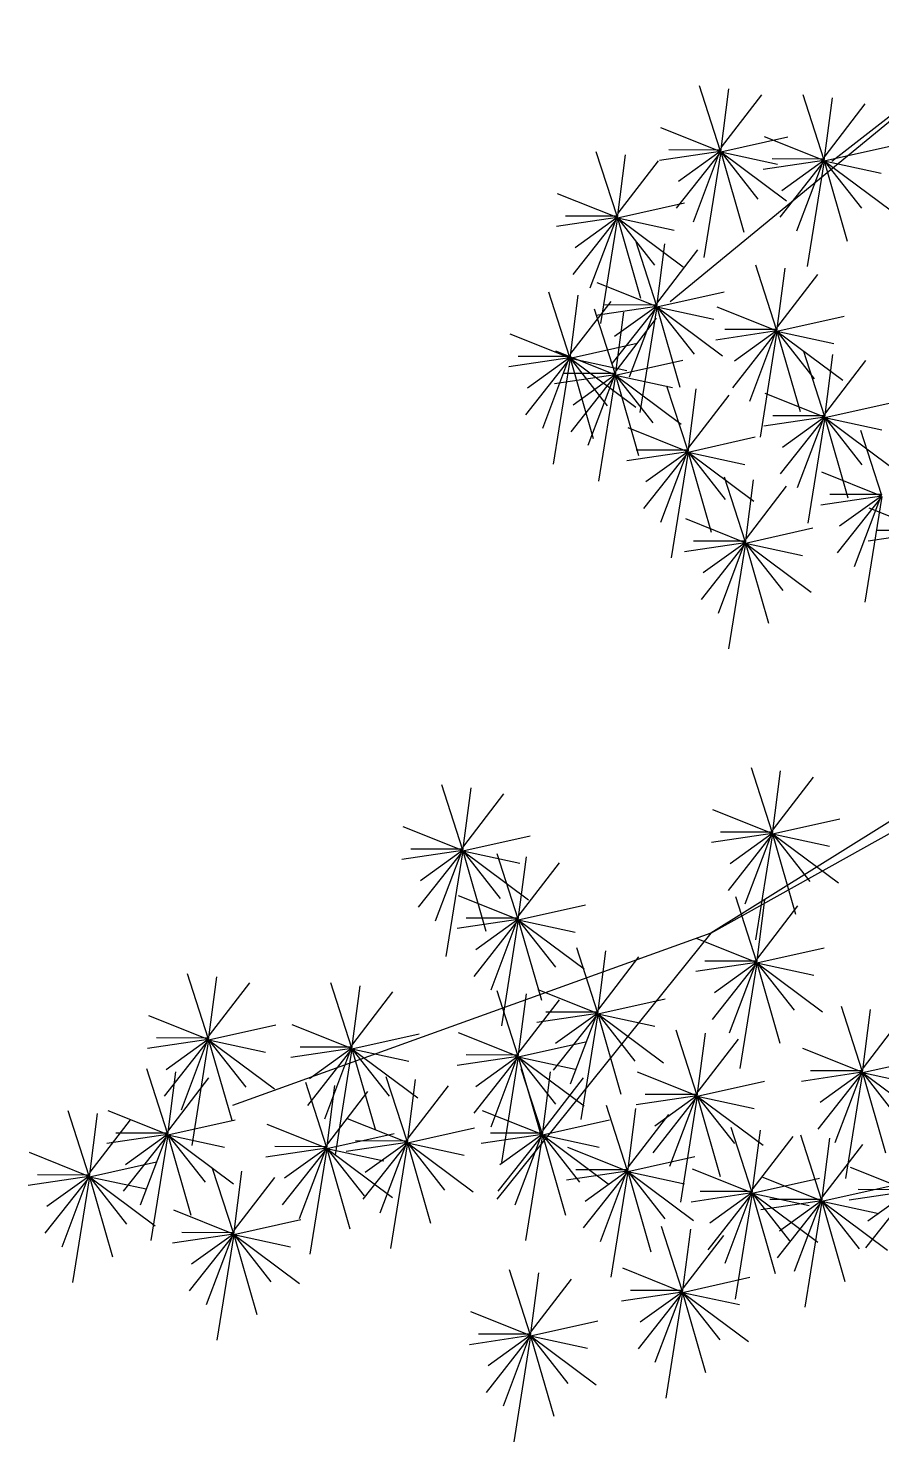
# Model space of a CAD drawing. Header units: millimetres. Extents: x 454 to 24074, y 929 to 15016.
# Drawn here: x 10772 to 11262, y 13710 to 14522 of the extents above; entities that cross this region are included whole.
import ezdxf

# ---------------------------------------------------------------- set-up
doc = ezdxf.new("R2010")
doc.units = ezdxf.units.MM
doc.layers.add('cadblocksdwg.com', color=255, linetype='Continuous')

# ---------------------------------------------------------------- blocks, each defined once
blk = doc.blocks.new('tree side_01')
at = {"color": 0}
for p, q in [((-0.2754, 6.6126), (-0.6499, 6.3047)), ((-0.2754, 6.6126), (-0.4678, 6.4628)), ((-0.5933, 6.4755), (-0.6166, 6.5478)), ((-0.5929, 6.4736), (-0.5838, 6.5446)), ((-0.5919, 6.4788), (-0.5467, 6.5376)), ((-0.4768, 6.4653), (-0.5001, 6.5376)), ((-0.4764, 6.4634), (-0.4672, 6.5344)), ((-0.4753, 6.4686), (-0.4302, 6.5274)), ((-0.5933, 6.474), (-0.6602, 6.5007)), ((-0.5929, 6.4736), (-0.5173, 6.4905)), ((-0.4768, 6.4638), (-0.5436, 6.4905)), ((-0.7095, 6.4011), (-0.7328, 6.4734)), ((-0.5933, 6.474), (-0.6616, 6.4638)), ((-0.5933, 6.4755), (-0.6514, 6.4756)), ((-0.5929, 6.4736), (-0.643, 6.4101)), ((-0.5933, 6.474), (-0.6405, 6.44)), ((-0.5933, 6.4755), (-0.6239, 6.3945)), ((-0.5929, 6.4736), (-0.6119, 6.3546)), ((-0.5929, 6.4736), (-0.5189, 6.4185)), ((-0.5929, 6.4736), (-0.5669, 6.3833)), ((-0.5929, 6.4736), (-0.5289, 6.4598)), ((-0.5929, 6.4736), (-0.551, 6.4202)), ((-0.4764, 6.4634), (-0.4007, 6.4804)), ((-0.7091, 6.3992), (-0.7, 6.4702)), ((-0.7081, 6.4044), (-0.6629, 6.4633)), ((-0.4768, 6.4638), (-0.5451, 6.4536)), ((-0.4768, 6.4653), (-0.5348, 6.4655)), ((-0.4764, 6.4634), (-0.5265, 6.3999)), ((-0.4768, 6.4638), (-0.524, 6.4298)), ((-0.4768, 6.4653), (-0.5074, 6.3843)), ((-0.4764, 6.4634), (-0.4954, 6.3444)), ((-0.4764, 6.4634), (-0.4023, 6.4083)), ((-0.4764, 6.4634), (-0.4124, 6.4496)), ((-0.4764, 6.4634), (-0.4345, 6.41)), ((-0.4764, 6.4634), (-0.4504, 6.3731)), ((-0.7095, 6.3996), (-0.7764, 6.4263)), ((-0.7091, 6.3992), (-0.6335, 6.4162)), ((-0.7095, 6.3996), (-0.7778, 6.3894)), ((-0.7095, 6.4011), (-0.7676, 6.4013)), ((-0.7091, 6.3992), (-0.7592, 6.3357)), ((-0.7095, 6.3996), (-0.7567, 6.3656)), ((-0.7095, 6.4011), (-0.7401, 6.3201)), ((-0.7091, 6.3992), (-0.7281, 6.2802)), ((-0.7091, 6.3992), (-0.6351, 6.3441)), ((-0.7091, 6.3992), (-0.6451, 6.3854)), ((-0.7091, 6.3992), (-0.6831, 6.3089)), ((-0.7091, 6.3992), (-0.6672, 6.3459)), ((-0.6651, 6.3011), (-0.6884, 6.3734)), ((-0.6647, 6.2992), (-0.6556, 6.3702)), ((-0.6637, 6.3044), (-0.6185, 6.3632)), ((-0.53, 6.2736), (-0.5533, 6.3459)), ((-0.5296, 6.2716), (-0.5204, 6.3426)), ((-0.5286, 6.2769), (-0.4834, 6.3357)), ((-0.7628, 6.2432), (-0.7861, 6.3155)), ((-0.6651, 6.2996), (-0.732, 6.3263)), ((-0.6647, 6.2992), (-0.5891, 6.3161)), ((-0.7624, 6.2412), (-0.7533, 6.3123)), ((-0.7614, 6.2465), (-0.7162, 6.3053)), ((-0.6651, 6.2996), (-0.7334, 6.2894)), ((-0.6651, 6.3011), (-0.7232, 6.3012)), ((-0.6647, 6.2992), (-0.7148, 6.2357)), ((-0.6651, 6.2996), (-0.7123, 6.2656)), ((-0.6651, 6.3011), (-0.6957, 6.2201)), ((-0.6647, 6.2992), (-0.6837, 6.1802)), ((-0.6647, 6.2992), (-0.5907, 6.2441)), ((-0.6647, 6.2992), (-0.6387, 6.2089)), ((-0.6647, 6.2992), (-0.6007, 6.2854)), ((-0.6647, 6.2992), (-0.6228, 6.2458)), ((-0.53, 6.272), (-0.5969, 6.2988)), ((-0.7116, 6.2241), (-0.7349, 6.2964)), ((-0.7112, 6.2221), (-0.702, 6.2932)), ((-0.7101, 6.2274), (-0.665, 6.2862)), ((-0.5296, 6.2716), (-0.4539, 6.2886)), ((-0.7628, 6.2416), (-0.8297, 6.2684)), ((-0.53, 6.272), (-0.5983, 6.2618)), ((-0.53, 6.2736), (-0.5881, 6.2737)), ((-0.5296, 6.2716), (-0.5797, 6.2081)), ((-0.53, 6.272), (-0.5772, 6.2381)), ((-0.53, 6.2736), (-0.5606, 6.1925)), ((-0.5296, 6.2716), (-0.5486, 6.1526)), ((-0.5296, 6.2716), (-0.4556, 6.2165)), ((-0.5296, 6.2716), (-0.5036, 6.1814)), ((-0.5296, 6.2716), (-0.4656, 6.2578)), ((-0.5296, 6.2716), (-0.4877, 6.2183)), ((-0.7624, 6.2412), (-0.6868, 6.2582)), ((-0.7628, 6.2416), (-0.8311, 6.2315)), ((-0.7628, 6.2432), (-0.8209, 6.2433)), ((-0.7624, 6.2412), (-0.8125, 6.1777)), ((-0.7628, 6.2416), (-0.8101, 6.2077)), ((-0.7628, 6.2432), (-0.7935, 6.1621)), ((-0.7624, 6.2412), (-0.7814, 6.1222)), ((-0.7116, 6.2225), (-0.7784, 6.2493)), ((-0.7624, 6.2412), (-0.7365, 6.151)), ((-0.7624, 6.2412), (-0.6884, 6.1861)), ((-0.7624, 6.2412), (-0.6984, 6.2274)), ((-0.7624, 6.2412), (-0.7205, 6.1879)), ((-0.7112, 6.2221), (-0.6355, 6.2391)), ((-0.4761, 6.1765), (-0.4995, 6.2488)), ((-0.4757, 6.1746), (-0.4666, 6.2456)), ((-0.4747, 6.1798), (-0.4295, 6.2386)), ((-0.7116, 6.2225), (-0.7799, 6.2124)), ((-0.7116, 6.2241), (-0.7696, 6.2242)), ((-0.7112, 6.2221), (-0.7613, 6.1586)), ((-0.7116, 6.2225), (-0.7588, 6.1886)), ((-0.7116, 6.2241), (-0.7422, 6.143)), ((-0.7112, 6.2221), (-0.7302, 6.1031)), ((-0.7112, 6.2221), (-0.6852, 6.1319)), ((-0.7112, 6.2221), (-0.6372, 6.167)), ((-0.7112, 6.2221), (-0.6472, 6.2084)), ((-0.7112, 6.2221), (-0.6693, 6.1688)), ((-0.63, 6.1377), (-0.6533, 6.21)), ((-0.6296, 6.1357), (-0.6205, 6.2068)), ((-0.6286, 6.141), (-0.5834, 6.1998)), ((-0.4761, 6.1749), (-0.543, 6.2017)), ((-0.4757, 6.1746), (-0.4001, 6.1915)), ((-0.4761, 6.1749), (-0.5444, 6.1648)), ((-0.4761, 6.1765), (-0.5342, 6.1766)), ((-0.4757, 6.1746), (-0.5258, 6.1111)), ((-0.4761, 6.1749), (-0.5234, 6.141)), ((-0.4761, 6.1765), (-0.5068, 6.0955)), ((-0.4757, 6.1746), (-0.4948, 6.0556)), ((-0.4757, 6.1746), (-0.4017, 6.1195)), ((-0.4757, 6.1746), (-0.4498, 6.0843)), ((-0.4757, 6.1746), (-0.4339, 6.1212)), ((-0.4757, 6.1746), (-0.4117, 6.1608)), ((-0.63, 6.1361), (-0.6969, 6.1629)), ((-0.412, 6.0878), (-0.4353, 6.1601)), ((-0.6296, 6.1357), (-0.554, 6.1527)), ((-0.63, 6.1361), (-0.6983, 6.126)), ((-0.63, 6.1377), (-0.6881, 6.1378)), ((-0.6296, 6.1357), (-0.6797, 6.0722)), ((-0.63, 6.1361), (-0.6772, 6.1022)), ((-0.63, 6.1377), (-0.6606, 6.0566)), ((-0.6296, 6.1357), (-0.6486, 6.0167)), ((-0.6296, 6.1357), (-0.5556, 6.0806)), ((-0.6296, 6.1357), (-0.5656, 6.1219)), ((-0.6296, 6.1357), (-0.5877, 6.0824)), ((-0.6296, 6.1357), (-0.6036, 6.0455)), ((-0.5653, 6.0353), (-0.5886, 6.1076)), ((-0.412, 6.0862), (-0.4789, 6.113)), ((-0.5649, 6.0333), (-0.5558, 6.1043)), ((-0.5639, 6.0386), (-0.5187, 6.0974)), ((-0.412, 6.0862), (-0.4803, 6.076)), ((-0.412, 6.0878), (-0.4701, 6.0879)), ((-0.4116, 6.0858), (-0.4617, 6.0223)), ((-0.412, 6.0862), (-0.4593, 6.0522)), ((-0.412, 6.0878), (-0.4427, 6.0067)), ((-0.4116, 6.0858), (-0.4306, 5.9668)), ((-0.5653, 6.0337), (-0.6322, 6.0605)), ((-0.3588, 6.0457), (-0.4257, 6.0725)), ((-0.5649, 6.0333), (-0.4893, 6.0503)), ((-0.3588, 6.0457), (-0.4271, 6.0356)), ((-0.3588, 6.0473), (-0.4169, 6.0474)), ((-0.5653, 6.0337), (-0.6336, 6.0235)), ((-0.5653, 6.0353), (-0.6234, 6.0354)), ((-0.5649, 6.0333), (-0.615, 5.9698)), ((-0.5653, 6.0337), (-0.6125, 5.9997)), ((-0.5653, 6.0353), (-0.5959, 5.9542)), ((-0.5649, 6.0333), (-0.5839, 5.9143)), ((-0.5649, 6.0333), (-0.4909, 5.9782)), ((-0.5649, 6.0333), (-0.5009, 6.0195)), ((-0.5649, 6.0333), (-0.5389, 5.9431)), ((-0.5649, 6.0333), (-0.523, 5.98)), ((-0.0213, 5.9577), (-0.6038, 5.5946)), ((-0.6038, 5.5946), (-0.0217, 5.9192)), ((-0.535, 5.708), (-0.5583, 5.7803)), ((-0.5345, 5.7061), (-0.5254, 5.7771)), ((-0.8834, 5.6889), (-0.9067, 5.7612)), ((-0.883, 5.687), (-0.8738, 5.758)), ((-0.5335, 5.7113), (-0.4883, 5.7701)), ((-0.882, 5.6922), (-0.8368, 5.7511)), ((-0.535, 5.7065), (-0.6018, 5.7332)), ((-0.8834, 5.6874), (-0.9503, 5.7141)), ((-0.5345, 5.7061), (-0.4589, 5.7231)), ((-0.883, 5.687), (-0.8073, 5.704)), ((-0.535, 5.7065), (-0.6032, 5.6963)), ((-0.535, 5.708), (-0.593, 5.7082)), ((-0.5345, 5.7061), (-0.5846, 5.6426)), ((-0.535, 5.7065), (-0.5822, 5.6725)), ((-0.535, 5.708), (-0.5656, 5.627)), ((-0.5345, 5.7061), (-0.5536, 5.5871)), ((-0.5345, 5.7061), (-0.4705, 5.6923)), ((-0.5345, 5.7061), (-0.4605, 5.651)), ((-0.5345, 5.7061), (-0.5086, 5.6158)), ((-0.5345, 5.7061), (-0.4927, 5.6527)), ((-0.8834, 5.6874), (-0.9517, 5.6772)), ((-0.8834, 5.6889), (-0.9415, 5.6891)), ((-0.883, 5.687), (-0.9331, 5.6235)), ((-0.8834, 5.6874), (-0.9306, 5.6534)), ((-0.8834, 5.6889), (-0.914, 5.6079)), ((-0.883, 5.687), (-0.902, 5.568)), ((-0.883, 5.687), (-0.809, 5.6319)), ((-0.883, 5.687), (-0.857, 5.5967)), ((-0.883, 5.687), (-0.819, 5.6732)), ((-0.883, 5.687), (-0.8411, 5.6336)), ((-0.821, 5.6113), (-0.8443, 5.6836)), ((-0.8206, 5.6093), (-0.8115, 5.6804)), ((-0.8196, 5.6146), (-0.7744, 5.6734)), ((-0.821, 5.6097), (-0.8879, 5.6365)), ((-0.5526, 5.5629), (-0.5759, 5.6352)), ((-0.5522, 5.561), (-0.5431, 5.632)), ((-0.8206, 5.6093), (-0.745, 5.6263)), ((-0.5512, 5.5662), (-0.506, 5.625)), ((-0.821, 5.6097), (-0.8893, 5.5996)), ((-0.821, 5.6113), (-0.8791, 5.6114)), ((-0.8206, 5.6093), (-0.8707, 5.5458)), ((-0.821, 5.6097), (-0.8682, 5.5758)), ((-0.821, 5.6113), (-0.8516, 5.5302)), ((-0.8206, 5.6093), (-0.8396, 5.4903)), ((-0.8206, 5.6093), (-0.7466, 5.5542)), ((-0.8206, 5.6093), (-0.7946, 5.5191)), ((-0.8206, 5.6093), (-0.7787, 5.556)), ((-0.8206, 5.6093), (-0.7566, 5.5955)), ((-0.6038, 5.5946), (-1.1423, 5.4005)), ((-0.6038, 5.5946), (-0.8449, 5.2951)), ((-0.5526, 5.5613), (-0.6195, 5.5881)), ((-0.7315, 5.5056), (-0.7549, 5.5779)), ((-0.7311, 5.5037), (-0.722, 5.5747)), ((-0.7301, 5.5089), (-0.6849, 5.5677)), ((-0.5522, 5.561), (-0.4766, 5.5779)), ((-0.5526, 5.5613), (-0.6209, 5.5512)), ((-0.5526, 5.5629), (-0.6107, 5.563)), ((-0.5522, 5.561), (-0.6023, 5.4974)), ((-0.5526, 5.5613), (-0.5998, 5.5274)), ((-0.5526, 5.5629), (-0.5832, 5.4819)), ((-0.5522, 5.561), (-0.5712, 5.442)), ((-0.5522, 5.561), (-0.4782, 5.5059)), ((-0.5522, 5.561), (-0.4882, 5.5472)), ((-0.5522, 5.561), (-0.5103, 5.5076)), ((-0.5522, 5.561), (-0.5262, 5.4707)), ((-1.1695, 5.4763), (-1.1928, 5.5486)), ((-1.169, 5.4744), (-1.1599, 5.5454)), ((-1.168, 5.4796), (-1.1228, 5.5385)), ((-1.0082, 5.4661), (-1.0315, 5.5384)), ((-1.0078, 5.4642), (-0.9986, 5.5352)), ((-1.0068, 5.4695), (-0.9616, 5.5283)), ((-0.821, 5.4572), (-0.8443, 5.5295)), ((-0.8206, 5.4553), (-0.8115, 5.5263)), ((-0.8196, 5.4606), (-0.7744, 5.5194)), ((-0.7315, 5.5041), (-0.7984, 5.5308)), ((-0.7311, 5.5037), (-0.6555, 5.5206)), ((-0.7315, 5.5041), (-0.7998, 5.4939)), ((-0.7315, 5.5056), (-0.7896, 5.5057)), ((-0.7311, 5.5037), (-0.7812, 5.4402)), ((-0.7315, 5.5041), (-0.7788, 5.4701)), ((-0.7315, 5.5056), (-0.7622, 5.4246)), ((-0.7311, 5.5037), (-0.7502, 5.3847)), ((-0.7311, 5.5037), (-0.6571, 5.4486)), ((-0.7311, 5.5037), (-0.7052, 5.4134)), ((-0.7311, 5.5037), (-0.6671, 5.4899)), ((-0.7311, 5.5037), (-0.6893, 5.4503)), ((-0.4337, 5.4395), (-0.457, 5.5118)), ((-0.4333, 5.4375), (-0.4242, 5.5085)), ((-1.1695, 5.4748), (-1.2363, 5.5015)), ((-1.169, 5.4744), (-1.0934, 5.4914)), ((-1.0082, 5.4646), (-1.075, 5.4914)), ((-0.4323, 5.4428), (-0.3871, 5.5016)), ((-1.1695, 5.4748), (-1.2378, 5.4646)), ((-1.1695, 5.4763), (-1.2275, 5.4765)), ((-1.169, 5.4744), (-1.2191, 5.4109)), ((-1.1695, 5.4748), (-1.2167, 5.4408)), ((-1.1695, 5.4763), (-1.2001, 5.3953)), ((-1.169, 5.4744), (-1.1881, 5.3554)), ((-1.169, 5.4744), (-1.095, 5.4193)), ((-1.169, 5.4744), (-1.1431, 5.3841)), ((-1.169, 5.4744), (-1.105, 5.4606)), ((-1.169, 5.4744), (-1.1272, 5.4211)), ((-1.0078, 5.4642), (-0.9321, 5.4812)), ((-0.821, 5.4557), (-0.8879, 5.4824)), ((-0.8206, 5.4553), (-0.745, 5.4723)), ((-0.6196, 5.4128), (-0.6429, 5.4851)), ((-0.6192, 5.4109), (-0.6101, 5.4819)), ((-0.6182, 5.4162), (-0.573, 5.475)), ((-1.0082, 5.4646), (-1.0765, 5.4544)), ((-1.0082, 5.4661), (-1.0662, 5.4663)), ((-1.0078, 5.4642), (-1.0579, 5.4007)), ((-1.0082, 5.4646), (-1.0554, 5.4306)), ((-1.0082, 5.4661), (-1.0388, 5.3851)), ((-1.0078, 5.4642), (-1.0268, 5.3452)), ((-1.0078, 5.4642), (-0.9338, 5.4091)), ((-1.0078, 5.4642), (-0.9818, 5.3739)), ((-1.0078, 5.4642), (-0.9659, 5.4109)), ((-1.0078, 5.4642), (-0.9438, 5.4504)), ((-0.821, 5.4557), (-0.8893, 5.4455)), ((-0.821, 5.4572), (-0.8791, 5.4574)), ((-0.8206, 5.4553), (-0.8707, 5.3918)), ((-0.821, 5.4557), (-0.8682, 5.4217)), ((-0.821, 5.4572), (-0.8516, 5.3762)), ((-0.8206, 5.4553), (-0.8396, 5.3363)), ((-0.8206, 5.4553), (-0.7466, 5.4002)), ((-0.8206, 5.4553), (-0.7946, 5.365)), ((-0.8206, 5.4553), (-0.7566, 5.4415)), ((-0.8206, 5.4553), (-0.7787, 5.402)), ((-0.4337, 5.4379), (-0.5006, 5.4647)), ((-1.2154, 5.3694), (-1.2387, 5.4417)), ((-0.7939, 5.3694), (-0.8172, 5.4417)), ((-0.4337, 5.4395), (-0.4918, 5.4396)), ((-0.4337, 5.4395), (-0.4644, 5.3584)), ((-0.4333, 5.4375), (-0.3577, 5.4545)), ((-1.215, 5.3675), (-1.2058, 5.4385)), ((-1.2139, 5.3727), (-1.1688, 5.4315)), ((-1.0364, 5.3541), (-1.0597, 5.4264)), ((-1.036, 5.3522), (-1.0269, 5.4232)), ((-0.9458, 5.3605), (-0.9691, 5.4328)), ((-0.9454, 5.3585), (-0.9362, 5.4296)), ((-0.7935, 5.3675), (-0.7844, 5.4385)), ((-0.7925, 5.3727), (-0.7473, 5.4315)), ((-0.6196, 5.4113), (-0.6865, 5.4381)), ((-0.6192, 5.4109), (-0.5436, 5.4279)), ((-0.4337, 5.4379), (-0.502, 5.4277)), ((-0.4333, 5.4375), (-0.4834, 5.374)), ((-0.4337, 5.4379), (-0.481, 5.404)), ((-0.4333, 5.4375), (-0.4523, 5.3185)), ((-0.4333, 5.4375), (-0.3593, 5.3824)), ((-0.4333, 5.4375), (-0.3693, 5.4237)), ((-0.4333, 5.4375), (-0.4074, 5.3473)), ((-0.4333, 5.4375), (-0.3915, 5.3842)), ((-1.035, 5.3574), (-0.9898, 5.4163)), ((-0.9444, 5.3638), (-0.8992, 5.4226)), ((-0.6196, 5.4113), (-0.6879, 5.4011)), ((-0.6196, 5.4128), (-0.6777, 5.413)), ((-0.6192, 5.4109), (-0.6693, 5.3474)), ((-0.6196, 5.4113), (-0.6669, 5.3773)), ((-0.6196, 5.4128), (-0.6503, 5.3318)), ((-0.6192, 5.4109), (-0.6382, 5.2919)), ((-0.6192, 5.4109), (-0.5452, 5.3558)), ((-0.6192, 5.4109), (-0.5552, 5.3971)), ((-0.6192, 5.4109), (-0.5774, 5.3576)), ((-0.6192, 5.4109), (-0.5933, 5.3207)), ((-1.3037, 5.3223), (-1.327, 5.3946)), ((-1.3032, 5.3204), (-1.2941, 5.3914)), ((-1.2154, 5.3679), (-1.2822, 5.3946)), ((-0.7939, 5.3679), (-0.8608, 5.3946)), ((-0.698, 5.3282), (-0.7213, 5.4005)), ((-0.6975, 5.3262), (-0.6884, 5.3972)), ((-1.3022, 5.3256), (-1.257, 5.3844)), ((-1.215, 5.3675), (-1.1393, 5.3844)), ((-1.0364, 5.3526), (-1.1033, 5.3793)), ((-0.9458, 5.3589), (-1.0127, 5.3857)), ((-0.9454, 5.3585), (-0.8697, 5.3755)), ((-0.7935, 5.3675), (-0.7179, 5.3844)), ((-0.6965, 5.3315), (-0.6513, 5.3903)), ((-0.5578, 5.3036), (-0.5811, 5.3759)), ((-1.2154, 5.3679), (-1.2837, 5.3577)), ((-1.2154, 5.3694), (-1.2734, 5.3695)), ((-1.215, 5.3675), (-1.2651, 5.304)), ((-1.2154, 5.3679), (-1.2626, 5.3339)), ((-1.2154, 5.3694), (-1.246, 5.2884)), ((-1.215, 5.3675), (-1.234, 5.2485)), ((-1.215, 5.3675), (-1.141, 5.3124)), ((-1.215, 5.3675), (-1.151, 5.3537)), ((-1.215, 5.3675), (-1.189, 5.2772)), ((-1.215, 5.3675), (-1.1731, 5.3141)), ((-1.036, 5.3522), (-0.9604, 5.3692)), ((-0.9458, 5.3605), (-1.0038, 5.3606)), ((-0.9458, 5.3605), (-0.9764, 5.2795)), ((-0.7939, 5.3679), (-0.8622, 5.3577)), ((-0.7939, 5.3694), (-0.852, 5.3695)), ((-0.7935, 5.3675), (-0.8436, 5.304)), ((-0.7939, 5.3679), (-0.8412, 5.3339)), ((-0.7939, 5.3694), (-0.8246, 5.2884)), ((-0.7935, 5.3675), (-0.8125, 5.2485)), ((-0.7935, 5.3675), (-0.7195, 5.3124)), ((-0.7935, 5.3675), (-0.7295, 5.3537)), ((-0.7935, 5.3675), (-0.7517, 5.3141)), ((-0.7935, 5.3675), (-0.7676, 5.2772)), ((-0.5574, 5.3017), (-0.5482, 5.3727)), ((-0.5564, 5.307), (-0.5112, 5.3658)), ((-0.4795, 5.2947), (-0.5028, 5.367)), ((-0.4791, 5.2928), (-0.4699, 5.3638)), ((-1.3037, 5.3208), (-1.3705, 5.3475)), ((-1.0364, 5.3526), (-1.1047, 5.3424)), ((-1.0364, 5.3541), (-1.0945, 5.3543)), ((-1.036, 5.3522), (-1.0861, 5.2887)), ((-1.0364, 5.3526), (-1.0837, 5.3186)), ((-1.0364, 5.3541), (-1.0671, 5.2731)), ((-1.036, 5.3522), (-1.055, 5.2332)), ((-1.036, 5.3522), (-0.962, 5.2971)), ((-1.036, 5.3522), (-1.0101, 5.2619)), ((-1.036, 5.3522), (-0.972, 5.3384)), ((-1.036, 5.3522), (-0.9942, 5.2988)), ((-0.9458, 5.3589), (-1.0141, 5.3488)), ((-0.9454, 5.3585), (-0.9955, 5.295)), ((-0.9458, 5.3589), (-0.993, 5.325)), ((-0.9454, 5.3585), (-0.9644, 5.2395)), ((-0.9454, 5.3585), (-0.8714, 5.3034)), ((-0.9454, 5.3585), (-0.9194, 5.2683)), ((-0.9454, 5.3585), (-0.8814, 5.3448)), ((-0.9454, 5.3585), (-0.9035, 5.3052)), ((-0.698, 5.3266), (-0.7648, 5.3534)), ((-0.4781, 5.298), (-0.4329, 5.3568)), ((-1.3032, 5.3204), (-1.2276, 5.3373)), ((-1.1412, 5.2574), (-1.1645, 5.3297)), ((-0.698, 5.3282), (-0.756, 5.3283)), ((-0.698, 5.3282), (-0.7286, 5.2471)), ((-0.6975, 5.3262), (-0.6219, 5.3432)), ((-0.5578, 5.3021), (-0.6247, 5.3288)), ((-0.3801, 5.3042), (-0.447, 5.3309)), ((-1.3037, 5.3208), (-1.372, 5.3106)), ((-1.3037, 5.3223), (-1.3617, 5.3224)), ((-1.3032, 5.3204), (-1.3533, 5.2569)), ((-1.3037, 5.3208), (-1.3509, 5.2868)), ((-1.3037, 5.3223), (-1.3343, 5.2413)), ((-1.3032, 5.3204), (-1.3223, 5.2014)), ((-1.3032, 5.3204), (-1.2292, 5.2653)), ((-1.3032, 5.3204), (-1.2773, 5.2301)), ((-1.3032, 5.3204), (-1.2392, 5.3066)), ((-1.3032, 5.3204), (-1.2614, 5.267)), ((-1.1408, 5.2554), (-1.1317, 5.3265)), ((-1.1398, 5.2607), (-1.0946, 5.3195)), ((-0.698, 5.3266), (-0.7663, 5.3164)), ((-0.6975, 5.3262), (-0.7476, 5.2627)), ((-0.698, 5.3266), (-0.7452, 5.2926)), ((-0.6975, 5.3262), (-0.7166, 5.2072)), ((-0.6975, 5.3262), (-0.6716, 5.236)), ((-0.6975, 5.3262), (-0.6235, 5.2711)), ((-0.6975, 5.3262), (-0.6335, 5.3124)), ((-0.6975, 5.3262), (-0.6557, 5.2729)), ((-0.5574, 5.3017), (-0.4817, 5.3187)), ((-0.4795, 5.2932), (-0.5463, 5.3199)), ((-0.5578, 5.3021), (-0.6261, 5.2919)), ((-0.5578, 5.3036), (-0.6159, 5.3038)), ((-0.5574, 5.3017), (-0.6075, 5.2382)), ((-0.5578, 5.3021), (-0.605, 5.2681)), ((-0.5578, 5.3036), (-0.5884, 5.2226)), ((-0.5574, 5.3017), (-0.5764, 5.1827)), ((-0.5574, 5.3017), (-0.4834, 5.2466)), ((-0.5574, 5.3017), (-0.5314, 5.2114)), ((-0.5574, 5.3017), (-0.5155, 5.2484)), ((-0.5574, 5.3017), (-0.4934, 5.2879)), ((-0.4791, 5.2928), (-0.4034, 5.3098)), ((-0.3801, 5.3042), (-0.4484, 5.294)), ((-0.3801, 5.3057), (-0.4382, 5.3059)), ((-0.3797, 5.3038), (-0.4298, 5.2403)), ((-0.3801, 5.3042), (-0.4274, 5.2702)), ((-1.1412, 5.2558), (-1.2081, 5.2826)), ((-0.4795, 5.2932), (-0.5478, 5.283)), ((-0.4795, 5.2947), (-0.5375, 5.2949)), ((-0.4791, 5.2928), (-0.5292, 5.2293)), ((-0.4795, 5.2932), (-0.5267, 5.2592)), ((-0.4795, 5.2947), (-0.5101, 5.2137)), ((-0.4791, 5.2928), (-0.4981, 5.1738)), ((-0.4791, 5.2928), (-0.4051, 5.2377)), ((-0.4791, 5.2928), (-0.4151, 5.279)), ((-0.4791, 5.2928), (-0.4372, 5.2394)), ((-0.4791, 5.2928), (-0.4531, 5.2025)), ((-1.1408, 5.2554), (-1.0652, 5.2724)), ((-0.6361, 5.1922), (-0.6594, 5.2645)), ((-1.1412, 5.2558), (-1.2095, 5.2457)), ((-1.1412, 5.2574), (-1.1993, 5.2575)), ((-1.1408, 5.2554), (-1.1909, 5.1919)), ((-1.1412, 5.2558), (-1.1884, 5.2219)), ((-1.1412, 5.2574), (-1.1718, 5.1763)), ((-1.1408, 5.2554), (-1.1598, 5.1364)), ((-1.1408, 5.2554), (-1.0768, 5.2416)), ((-1.1408, 5.2554), (-1.0668, 5.2003)), ((-1.1408, 5.2554), (-1.1148, 5.1652)), ((-1.1408, 5.2554), (-1.0989, 5.2021)), ((-0.6357, 5.1902), (-0.6266, 5.2613)), ((-0.6347, 5.1955), (-0.5895, 5.2543)), ((-0.6361, 5.1906), (-0.703, 5.2174)), ((-0.8072, 5.1432), (-0.8305, 5.2155)), ((-0.8068, 5.1412), (-0.7976, 5.2122)), ((-0.8058, 5.1465), (-0.7606, 5.2053)), ((-0.6357, 5.1902), (-0.5601, 5.2072)), ((-0.6361, 5.1906), (-0.7044, 5.1805)), ((-0.6361, 5.1922), (-0.6942, 5.1923)), ((-0.6357, 5.1902), (-0.6858, 5.1267)), ((-0.6361, 5.1906), (-0.6834, 5.1567)), ((-0.6361, 5.1922), (-0.6668, 5.1112)), ((-0.6357, 5.1902), (-0.6547, 5.0712)), ((-0.6357, 5.1902), (-0.5617, 5.1351)), ((-0.6357, 5.1902), (-0.5717, 5.1765)), ((-0.6357, 5.1902), (-0.6098, 5.1)), ((-0.6357, 5.1902), (-0.5939, 5.1369)), ((-0.8072, 5.1416), (-0.8741, 5.1684)), ((-0.8068, 5.1412), (-0.7311, 5.1582)), ((-0.8072, 5.1416), (-0.8755, 5.1314)), ((-0.8072, 5.1432), (-0.8653, 5.1433)), ((-0.8068, 5.1412), (-0.8569, 5.0777)), ((-0.8072, 5.1416), (-0.8544, 5.1077)), ((-0.8072, 5.1432), (-0.8378, 5.0621)), ((-0.8068, 5.1412), (-0.8258, 5.0222)), ((-0.8068, 5.1412), (-0.7328, 5.0861)), ((-0.8068, 5.1412), (-0.7808, 5.051)), ((-0.8068, 5.1412), (-0.7428, 5.1274)), ((-0.8068, 5.1412), (-0.7649, 5.0879))]:
    blk.add_line(p, q, dxfattribs=at)

msp = doc.modelspace()

# ---------------------------------------------------------------- block references
at = {"layer": 'cadblocksdwg.com', "xscale": 510.3099452236204, "yscale": 510.3099452236204, "zscale": 510.3099452236204}
msp.add_blockref('tree side_01', (11472.2, 11147.14), dxfattribs=at)

doc.saveas('drawing.dxf')
